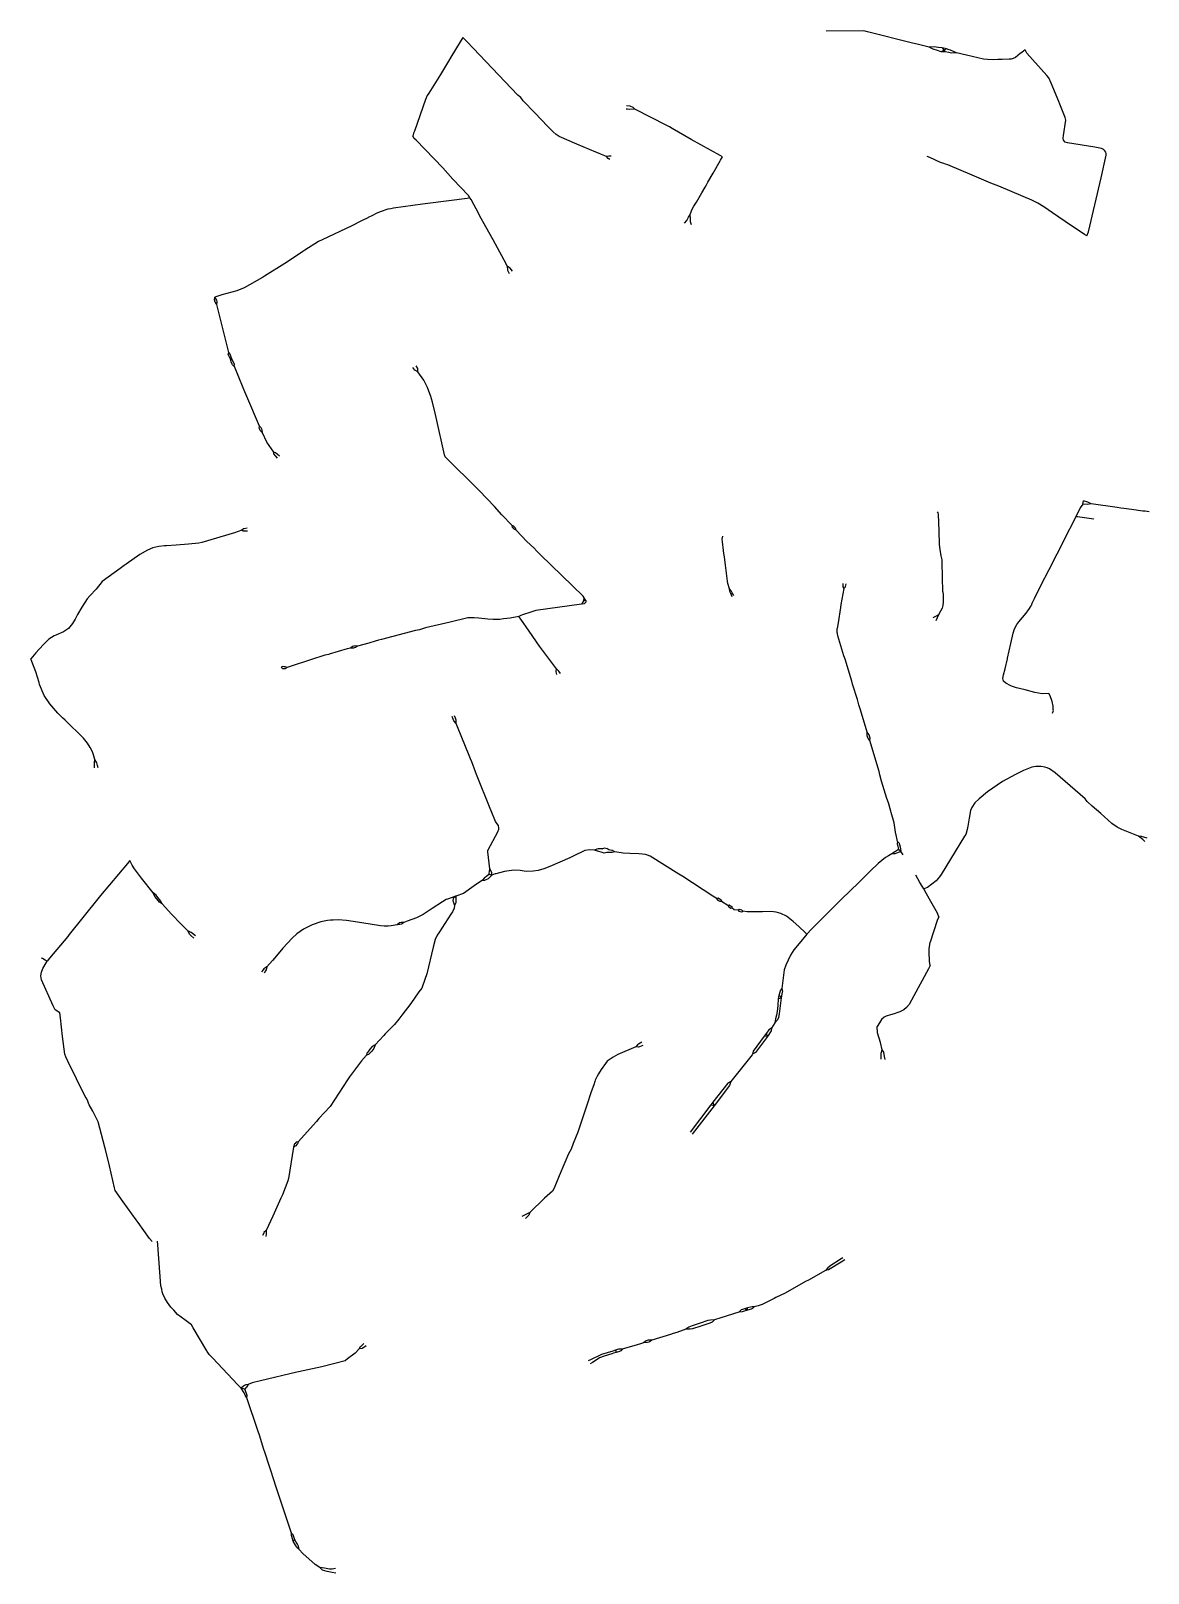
# Model space of a CAD drawing. Header units: inches. Extents: x 25491055 to 25513295, y 6670591 to 6686249.
# Drawn here: x 25498884 to 25502257, y 6681111 to 6685766 of the extents above; entities that cross this region are included whole.
import ezdxf

# ---------------------------------------------------------------- set-up
doc = ezdxf.new("R2010")
doc.units = ezdxf.units.IN
doc.header["$MEASUREMENT"] = 0

msp = doc.modelspace()

# ---------------------------------------------------------------- linework, layer by layer
for points in [[(25500180.4, 6685733.3), (25500152.2, 6685686.3)], [(25500187.7, 6685745.7), (25500180.4, 6685733.3)], [(25500199.8, 6685733.7), (25500187.7, 6685745.7)], [(25500359.3, 6685567.9), (25500354.1, 6685572.2), (25500199.8, 6685733.7)], [(25501398.3, 6685766.2), (25501285.1, 6685765.5)], [(25501409.9, 6685763.3), (25501398.3, 6685766.2)], [(25501545.9, 6685729.4), (25501409.9, 6685763.3)], [(25501595.9, 6685717.1), (25501559.8, 6685725.9), (25501545.9, 6685729.4)], [(25500152.2, 6685686.3), (25500145.1, 6685674.5)], [(25501623.5, 6685716.2), (25501610.9, 6685718.4), (25501595.9, 6685717.1)], [(25501621.3, 6685706.8), (25501607.8, 6685711.3), (25501595.9, 6685717.1)], [(25501632, 6685703.3), (25501621.3, 6685706.8)], [(25501635.5, 6685714.5), (25501623.5, 6685716.2)], [(25501648, 6685712.2), (25501632, 6685703.3)], [(25501644.6, 6685702.5), (25501632, 6685703.3)], [(25501648, 6685712.2), (25501635.5, 6685714.5)], [(25501635.5, 6685714.5), (25501644.6, 6685702.5)], [(25501654.8, 6685700.6), (25501644.6, 6685702.5)], [(25501656.7, 6685709), (25501648, 6685712.2)], [(25501678.3, 6685699.8), (25501663.6, 6685698.8), (25501654.8, 6685700.6)], [(25501678.3, 6685699.8), (25501660.4, 6685708), (25501656.7, 6685709)], [(25501790.6, 6685679), (25501772.3, 6685679.2), (25501759.7, 6685680.6), (25501708.7, 6685692.6), (25501678.3, 6685699.8)], [(25501803.2, 6685679.4), (25501790.6, 6685679)], [(25501816.3, 6685679.7), (25501803.2, 6685679.4)], [(25501875.6, 6685701.1), (25501870.9, 6685697.7), (25501856.5, 6685685.9), (25501849.2, 6685682.3), (25501843.3, 6685680.8), (25501837, 6685680.3), (25501816.3, 6685679.7)], [(25501886.2, 6685709.2), (25501875.6, 6685701.1)], [(25501888.9, 6685703.3), (25501886.2, 6685709.2)], [(25501957, 6685624.4), (25501951.2, 6685631.6), (25501890.9, 6685699.3), (25501888.9, 6685703.3)], [(25500120.2, 6685634.1), (25500085.2, 6685577.8)], [(25500145.1, 6685674.5), (25500120.2, 6685634.1)], [(25501987, 6685553), (25501964.5, 6685608.2), (25501957, 6685624.4)], [(25500080.8, 6685570.7), (25500074.9, 6685558.9), (25500042.6, 6685463.4), (25500039.6, 6685457.8)], [(25500085.2, 6685577.8), (25500080.8, 6685570.7)], [(25500363.5, 6685564.9), (25500359.3, 6685567.9)], [(25500460.4, 6685461.3), (25500444.5, 6685477.3), (25500405.2, 6685518.7), (25500370, 6685555), (25500363.5, 6685564.9)], [(25500693, 6685538.6), (25500682.3, 6685540)], [(25500707.8, 6685529.7), (25500702.1, 6685535.3), (25500693, 6685538.6)], [(25501990.1, 6685545.1), (25501987, 6685553)], [(25502126.6, 6685403.7), (25502123.2, 6685407.4), (25502120.2, 6685409.2), (25502115.8, 6685411), (25502096, 6685414.7), (25502014, 6685428.5), (25502006.5, 6685430.1), (25502001.7, 6685435.8), (25502000.7, 6685442.6), (25502001.4, 6685450.7), (25502008.1, 6685496.1), (25502006.2, 6685504.2), (25501990.1, 6685545.1)], [(25500690.9, 6685529.2), (25500684.8, 6685529.6), (25500680.7, 6685530.2)], [(25500707.8, 6685529.7), (25500690.9, 6685529.2)], [(25500804.3, 6685480.4), (25500707.8, 6685529.7)], [(25500039.6, 6685457.8), (25500037.4, 6685448.1)], [(25500040.7, 6685441.3), (25500037.4, 6685448.1)], [(25500469.5, 6685453.8), (25500460.4, 6685461.3)], [(25500479.3, 6685447.1), (25500479.1, 6685447.1), (25500469.5, 6685453.8)], [(25500532.5, 6685424.6), (25500479.3, 6685447.1)], [(25500819.8, 6685471.8), (25500811.7, 6685476.8), (25500804.3, 6685480.4)], [(25500965.1, 6685389.7), (25500877.7, 6685438.7), (25500819.8, 6685471.8)], [(25500158.1, 6685318.9), (25500127.2, 6685352.3), (25500047.3, 6685436.3), (25500040.7, 6685441.3)], [(25500589.4, 6685400.4), (25500532.5, 6685424.6)], [(25500597.7, 6685396.8), (25500589.4, 6685400.4)], [(25502071.4, 6685147.6), (25502077.4, 6685159.1), (25502114.9, 6685322.2), (25502130.2, 6685391.4), (25502130, 6685396.4), (25502129.2, 6685399.6), (25502126.6, 6685403.7)], [(25500606.2, 6685393.4), (25500597.7, 6685396.8)], [(25500621.9, 6685386.9), (25500606.2, 6685393.4)], [(25500635.7, 6685387.7), (25500629.2, 6685387.6), (25500621.9, 6685386.9)], [(25500632.3, 6685377.8), (25500626.8, 6685381.2), (25500621.9, 6685386.9)], [(25500927.7, 6685309.4), (25500943.6, 6685336.6), (25500965, 6685373.8), (25500966.2, 6685375.7)], [(25500971.8, 6685386), (25500965.1, 6685389.7)], [(25500966.2, 6685375.7), (25500971.8, 6685386)], [(25501597.9, 6685384), (25501589.5, 6685386.7)], [(25501630.6, 6685369.3), (25501597.9, 6685384)], [(25501645.4, 6685364), (25501639.9, 6685366.2), (25501630.6, 6685369.3)], [(25501726.2, 6685330.2), (25501651.9, 6685361.4), (25501645.4, 6685364)], [(25500205.1, 6685268.9), (25500158.1, 6685318.9)], [(25500919.3, 6685294), (25500923.5, 6685301), (25500927.7, 6685309.4)], [(25501782, 6685306.8), (25501726.2, 6685330.2)], [(25501805.8, 6685297.5), (25501782, 6685306.8)], [(25500201.4, 6685260.6), (25500082.8, 6685245.4), (25500066.8, 6685243.1)], [(25500209.3, 6685261.7), (25500201.5, 6685260.6)], [(25500209.3, 6685261.7), (25500205.1, 6685268.9)], [(25500236.3, 6685213.9), (25500213.4, 6685257.2), (25500209.3, 6685261.7)], [(25500873.4, 6685210), (25500877.2, 6685220.2), (25500879.4, 6685225.8), (25500885.6, 6685236.7), (25500893, 6685249.5), (25500909.2, 6685277.7), (25500919.3, 6685294)], [(25501879.9, 6685265.9), (25501805.8, 6685297.5)], [(25502064.8, 6685152), (25502006.9, 6685191.1), (25501968.3, 6685217), (25501942.2, 6685235.1), (25501923.7, 6685246.3), (25501905.7, 6685255.4), (25501879.9, 6685265.9)], [(25499970.6, 6685229.4), (25499961.9, 6685227.9), (25499938.2, 6685219.8), (25499926.7, 6685215.2), (25499915.5, 6685208.8), (25499902.6, 6685202.6)], [(25500066.8, 6685243.1), (25499978.7, 6685231.1), (25499970.6, 6685229.4)], [(25500238.3, 6685208.8), (25500236.3, 6685213.9)], [(25499852.6, 6685178.1), (25499763.2, 6685135.6)], [(25499902.6, 6685202.6), (25499901.4, 6685202), (25499881.7, 6685192.7), (25499852.6, 6685178.1)], [(25500323, 6685055), (25500312.9, 6685074), (25500280, 6685135), (25500257.3, 6685174.7), (25500238.3, 6685208.8)], [(25500857, 6685185.8), (25500864.8, 6685194), (25500865.6, 6685195.6)], [(25500865.6, 6685195.6), (25500869.5, 6685204), (25500873.4, 6685210)], [(25500873.4, 6685210), (25500874.7, 6685201.2), (25500874.7, 6685194)], [(25500874.7, 6685194), (25500874.7, 6685190.3), (25500877.3, 6685182.1)], [(25499763.2, 6685135.6), (25499752.2, 6685130.4), (25499711.1, 6685104)], [(25502071.4, 6685147.6), (25502064.8, 6685152)], [(25499705.3, 6685100), (25499658.3, 6685069.2)], [(25499711.1, 6685104), (25499705.3, 6685100)], [(25499650.9, 6685064.5), (25499589.6, 6685025.9)], [(25499658.3, 6685069.2), (25499650.9, 6685064.5)], [(25500330.6, 6685050.3), (25500323, 6685055)], [(25500324.4, 6685043.3), (25500323.7, 6685045.3), (25500323, 6685055)], [(25500328.5, 6685032.4), (25500324.4, 6685043.3)], [(25500337.7, 6685040.4), (25500331.3, 6685049.9), (25500330.6, 6685050.3)], [(25499583, 6685021.9), (25499527.9, 6684990.8), (25499506.1, 6684981.4), (25499460.9, 6684969.2)], [(25499589.6, 6685025.9), (25499583, 6685021.9)], [(25499440.5, 6684947.6), (25499438.8, 6684954.4), (25499439.8, 6684962.3)], [(25499460.9, 6684969.2), (25499439.8, 6684962.3)], [(25499446, 6684949), (25499444.9, 6684953.3), (25499439.8, 6684962.3)], [(25499445.4, 6684940.1), (25499441.1, 6684945.8), (25499440.5, 6684947.6)], [(25499445.4, 6684940.1), (25499446.7, 6684946.4), (25499446, 6684949)], [(25499481.5, 6684795.7), (25499445.4, 6684940.1)], [(25499481.4, 6684785.6), (25499480.1, 6684789.6), (25499481.5, 6684795.7)], [(25499486.7, 6684787.1), (25499485.5, 6684790.3), (25499481.5, 6684795.7)], [(25499486.6, 6684775.3), (25499482.2, 6684783), (25499481.4, 6684785.6)], [(25499486.6, 6684775.3), (25499488.8, 6684781.3)], [(25499493.1, 6684771.7), (25499486.6, 6684775.3)], [(25499491.8, 6684760.1), (25499489, 6684767), (25499486.6, 6684775.3)], [(25499488.8, 6684781.3), (25499486.7, 6684787.1)], [(25499493.1, 6684771.7), (25499488.8, 6684781.3)], [(25499498.2, 6684753.2), (25499492.6, 6684758.4), (25499491.8, 6684760.1)], [(25499497.3, 6684762.2), (25499493.1, 6684771.7)], [(25499498.2, 6684753.2), (25499498.3, 6684759.9), (25499497.3, 6684762.2)], [(25499525.1, 6684688.3), (25499498.4, 6684752.8), (25499498.2, 6684753.2)], [(25500043, 6684742.3), (25500037.6, 6684749.7)], [(25500051.9, 6684747), (25500047, 6684755.3)], [(25500052.6, 6684736.6), (25500043, 6684742.3)], [(25500052.6, 6684736.6), (25500051.9, 6684747)], [(25500091.6, 6684662.2), (25500081, 6684689.8), (25500070, 6684711.8), (25500052.6, 6684736.6)], [(25499530.1, 6684676.4), (25499525.1, 6684688.3)], [(25499535.9, 6684663), (25499530.1, 6684676.4)], [(25499574.4, 6684573.5), (25499535.9, 6684663)], [(25500093.8, 6684655.7), (25500091.6, 6684662.2)], [(25500096.2, 6684645.7), (25500093.8, 6684655.7)], [(25500104.4, 6684612.7), (25500096.2, 6684645.7)], [(25500107.5, 6684598.9), (25500104.4, 6684612.7)], [(25499575.1, 6684563), (25499573.6, 6684566.8), (25499574.4, 6684573.5)], [(25499581, 6684564.5), (25499579.4, 6684568), (25499574.4, 6684573.5)], [(25499583.3, 6684552.9), (25499576.4, 6684559.7), (25499575.1, 6684563)], [(25499583.3, 6684552.9), (25499582.1, 6684562), (25499581, 6684564.5)], [(25500133, 6684487), (25500107.5, 6684598.9)], [(25499617.1, 6684494.1), (25499596.1, 6684524.7), (25499583.3, 6684552.9)], [(25499622.1, 6684484), (25499617.8, 6684489.4), (25499617.1, 6684494.1)], [(25499627.3, 6684488.8), (25499622.3, 6684492.9), (25499617.1, 6684494.1)], [(25499628.2, 6684476), (25499622.1, 6684484)], [(25499635, 6684482.2), (25499627.3, 6684488.8)], [(25500134.5, 6684480.8), (25500133, 6684487)], [(25500140.5, 6684474.9), (25500134.5, 6684480.8)], [(25500229.4, 6684387), (25500140.5, 6684474.9)], [(25500237.9, 6684378.2), (25500229.4, 6684387)], [(25500283.6, 6684330.4), (25500237.9, 6684378.2)], [(25500306.2, 6684305.9), (25500283.6, 6684330.4)], [(25502059.5, 6684337.4), (25502051.6, 6684326.3), (25502039, 6684299.8)], [(25502059.5, 6684337.4), (25502062, 6684347.8)], [(25502074, 6684336.9), (25502059.5, 6684337.4)], [(25502074.7, 6684343.8), (25502062, 6684347.8)], [(25502084.8, 6684338.4), (25502074, 6684336.9)], [(25502084.8, 6684338.4), (25502074.7, 6684343.8)], [(25502163.1, 6684327.5), (25502084.8, 6684338.4)], [(25500336.6, 6684272.8), (25500306.2, 6684305.9)], [(25501622.6, 6684311.5), (25501621.3, 6684314.3)], [(25501631.9, 6684181.6), (25501629.1, 6684200.7), (25501627.4, 6684216.2), (25501626.3, 6684257.5), (25501624.4, 6684307.8), (25501622.6, 6684311.5)], [(25502039, 6684299.8), (25502001.7, 6684227.3)], [(25502043.5, 6684299.2), (25502039, 6684299.8)], [(25502092.8, 6684292.1), (25502043.5, 6684299.2)], [(25502174.9, 6684325.7), (25502163.1, 6684327.5)], [(25502183.2, 6684324.6), (25502174.9, 6684325.7)], [(25502248, 6684316.8), (25502240.9, 6684316.8), (25502206.3, 6684321.3), (25502183.2, 6684324.6)], [(25502260.1, 6684314.3), (25502248, 6684316.8)], [(25499520.7, 6684259), (25499498.4, 6684250.8), (25499400.3, 6684221.6), (25499390.8, 6684219.5)], [(25499528, 6684263.4), (25499526, 6684263), (25499520.7, 6684259)], [(25499528, 6684256), (25499525.2, 6684256), (25499520.7, 6684259)], [(25499537.4, 6684265.3), (25499528, 6684263.4)], [(25499538.3, 6684256), (25499528, 6684256)], [(25500343.9, 6684268.5), (25500341.6, 6684271), (25500336.6, 6684272.8)], [(25500340.1, 6684265), (25500337.6, 6684267.7), (25500336.6, 6684272.8)], [(25500349.1, 6684259.4), (25500342.8, 6684262.1), (25500340.1, 6684265)], [(25500349.1, 6684259.4), (25500346.9, 6684265.3), (25500343.9, 6684268.5)], [(25500402.7, 6684205.5), (25500381.2, 6684225.2), (25500349.1, 6684259.4)], [(25500971.7, 6684223.5), (25500971.2, 6684232.2), (25500972.7, 6684240.7)], [(25499287.9, 6684211.7), (25499270.8, 6684210.1), (25499252.5, 6684205.7), (25499236.4, 6684199.1), (25499212.9, 6684185.3), (25499171.9, 6684156.6)], [(25499390.8, 6684219.5), (25499360.1, 6684216.6), (25499322.8, 6684214.4), (25499293.5, 6684212.3), (25499287.9, 6684211.7)], [(25500411.7, 6684196.1), (25500402.7, 6684205.5)], [(25500422.5, 6684184.9), (25500411.7, 6684196.1)], [(25500975, 6684197.6), (25500971.7, 6684223.5)], [(25500976, 6684189.1), (25500975, 6684197.6)], [(25500977.6, 6684178.6), (25500976, 6684189.1)], [(25501985.9, 6684196.2), (25501981.1, 6684186.8)], [(25502001.7, 6684227.3), (25501985.9, 6684196.2)], [(25499153.2, 6684143.1), (25499117.3, 6684117.2), (25499099.7, 6684104.1), (25499080.7, 6684081.4), (25499062.2, 6684060.6)], [(25499165.7, 6684152.3), (25499153.2, 6684143.1)], [(25499171.9, 6684156.6), (25499165.7, 6684152.3)], [(25500554.6, 6684054.6), (25500550.9, 6684060), (25500422.5, 6684184.9)], [(25500987.8, 6684097.8), (25500987.5, 6684105.6), (25500981, 6684153.5), (25500977.6, 6684178.6)], [(25501634.8, 6684169.8), (25501631.9, 6684181.6)], [(25501637.3, 6684072.7), (25501635, 6684161.5), (25501634.8, 6684169.8)], [(25501981.1, 6684186.8), (25501956.8, 6684139.4)], [(25500993.6, 6684081.7), (25500987.8, 6684097.8)], [(25501335.4, 6684098.7), (25501335.4, 6684090.8)], [(25501344.4, 6684097.3), (25501342.7, 6684089.6)], [(25501956.8, 6684139.4), (25501931.9, 6684091.5), (25501913.1, 6684052), (25501905.8, 6684038.3), (25501903.9, 6684030.5)], [(25499062.2, 6684060.6), (25499054.3, 6684051.7), (25499037.4, 6684027.2), (25499025, 6684004.5), (25499017.3, 6683990.4)], [(25500554.6, 6684054.6), (25500551.2, 6684044.2)], [(25500559.6, 6684047.3), (25500554.6, 6684054.6)], [(25500997.4, 6684068.2), (25500994.2, 6684074.1), (25500993.6, 6684081.7)], [(25501001.2, 6684070.1), (25500998.9, 6684074.4), (25500998.2, 6684075.7), (25500993.6, 6684081.7)], [(25501001, 6684057.7), (25500997.4, 6684068.2)], [(25501006, 6684061.5), (25501001.2, 6684070.1)], [(25501338.4, 6684083.5), (25501329.3, 6684034.6)], [(25501335.4, 6684090.8), (25501335.3, 6684088.5), (25501338.4, 6684083.5)], [(25501342.7, 6684089.6), (25501342.1, 6684087.1), (25501338.4, 6684083.5)], [(25501637.3, 6684072.7), (25501638.3, 6684063.9), (25501638.5, 6684043.2), (25501637.3, 6684031.9)], [(25500408.2, 6684016.4), (25500393.4, 6684011.6), (25500368.3, 6684003.8), (25500363.2, 6684001.5)], [(25500546, 6684035.6), (25500408.2, 6684016.4)], [(25500559.6, 6684047.3), (25500558.9, 6684042), (25500554.8, 6684036.7), (25500546, 6684035.6)], [(25500551.2, 6684044.2), (25500546, 6684035.6)], [(25500559.6, 6684047.3), (25500555, 6684046.4), (25500551.2, 6684044.2)], [(25501327.9, 6684025.7), (25501321.4, 6683979.2), (25501317.7, 6683962.8)], [(25501329.3, 6684034.6), (25501327.9, 6684025.7)], [(25501624.2, 6684003.5), (25501615.1, 6683998.7), (25501607.4, 6683994.3)], [(25501624.2, 6684003.5), (25501620.3, 6683994.3), (25501616, 6683985.6)], [(25501637.3, 6684031.9), (25501634.7, 6684023.7), (25501630.5, 6684014.3), (25501624.2, 6684003.5)], [(25501832.9, 6683873.1), (25501842.9, 6683917.4), (25501849.7, 6683947.9), (25501853.6, 6683961), (25501860.4, 6683974.1), (25501866.7, 6683982.8), (25501889, 6684008.4), (25501895.4, 6684018.3)], [(25501895.4, 6684018.3), (25501896.3, 6684019.5), (25501903.9, 6684030.5)], [(25499017.3, 6683990.4), (25499009.9, 6683977.3), (25498997.1, 6683962.8), (25498982.4, 6683952.5), (25498959.7, 6683942.3), (25498954.4, 6683939.8)], [(25500044.7, 6683956.4), (25499942.3, 6683929.1)], [(25500057.5, 6683958.8), (25500044.7, 6683956.4)], [(25500066.3, 6683961.5), (25500057.5, 6683958.8)], [(25500203.2, 6683994.3), (25500149.9, 6683981.7), (25500075.7, 6683964), (25500066.3, 6683961.5)], [(25500217.4, 6683994.7), (25500203.2, 6683994.3)], [(25500236.4, 6683993.9), (25500221.8, 6683994.9), (25500217.4, 6683994.7)], [(25500357.3, 6683998.9), (25500331.3, 6683993.9), (25500311.3, 6683991.1), (25500300.1, 6683989.6), (25500279.2, 6683989.1), (25500263.1, 6683990.3), (25500236.4, 6683993.9)], [(25500363.2, 6684001.5), (25500357.3, 6683998.9)], [(25500362.9, 6683990.8), (25500357.3, 6683998.9)], [(25500470.7, 6683840.5), (25500420, 6683909.3), (25500388.8, 6683954.2), (25500362.9, 6683990.8)], [(25501318.8, 6683947.6), (25501318.6, 6683950.3), (25501317.7, 6683962.8)], [(25498938.7, 6683930.3), (25498934.5, 6683926.6), (25498923.5, 6683914.9), (25498909, 6683899.6)], [(25498954.4, 6683939.8), (25498938.7, 6683930.3)], [(25499869.6, 6683908.9), (25499862.4, 6683909.9), (25499859.3, 6683909)], [(25499903.8, 6683918.2), (25499869.6, 6683908.9)], [(25499933.5, 6683926.9), (25499923.6, 6683923.9), (25499903.8, 6683918.2)], [(25499942.3, 6683929.1), (25499933.5, 6683926.9)], [(25501338.7, 6683880.3), (25501320.6, 6683940.4), (25501318.8, 6683947.6)], [(25498909, 6683899.6), (25498898.5, 6683888.6), (25498883.9, 6683871)], [(25498887.1, 6683862.7), (25498883.9, 6683871)], [(25498908.7, 6683799.6), (25498899.2, 6683832.1), (25498887.1, 6683862.7)], [(25499762.8, 6683878.9), (25499737.2, 6683870.9), (25499657.6, 6683844.6)], [(25499771, 6683882.4), (25499762.8, 6683878.9)], [(25499784.9, 6683884.8), (25499783.1, 6683884.4), (25499771, 6683882.4)], [(25499849.2, 6683903.3), (25499838.9, 6683901.2), (25499784.9, 6683884.8)], [(25499859.3, 6683909), (25499854.6, 6683907.8), (25499849.2, 6683903.3)], [(25499860.5, 6683903.7), (25499857.9, 6683903.1), (25499849.2, 6683903.3)], [(25499869.6, 6683908.9), (25499864.1, 6683904.7), (25499860.5, 6683903.7)], [(25501341.9, 6683869.7), (25501338.7, 6683880.3)], [(25501362, 6683803.3), (25501341.9, 6683869.7)], [(25501847.8, 6683787.1), (25501842.2, 6683789.1), (25501827.7, 6683796.9), (25501820.2, 6683803.2), (25501818.8, 6683811.4), (25501820.6, 6683822.6), (25501825.1, 6683840.4), (25501832.3, 6683870.4), (25501832.9, 6683873.1)], [(25499649, 6683846.6), (25499645.1, 6683847.2), (25499639.8, 6683845.2)], [(25499647.9, 6683840.7), (25499645, 6683840.9), (25499639.8, 6683845.2)], [(25499657.6, 6683844.6), (25499651.5, 6683840.6), (25499647.9, 6683840.7)], [(25499657.6, 6683844.6), (25499652.1, 6683846.2), (25499649, 6683846.6)], [(25500470.2, 6683831.4), (25500470.7, 6683840.5)], [(25500471.6, 6683823.9), (25500470.2, 6683831.4)], [(25500478.3, 6683833.8), (25500470.7, 6683840.5)], [(25500482.5, 6683826.3), (25500478.3, 6683833.8)], [(25498910.5, 6683793.3), (25498908.7, 6683799.6)], [(25498941.6, 6683734.6), (25498924.4, 6683760.3), (25498910.5, 6683793.3)], [(25501364.9, 6683793.9), (25501362, 6683803.3)], [(25501379.1, 6683747.8), (25501364.9, 6683793.9)], [(25501957.1, 6683766.2), (25501936.9, 6683765.5), (25501915.4, 6683769.2), (25501885.7, 6683777.5), (25501860, 6683783.5), (25501847.8, 6683787.1)], [(25498979.7, 6683692.8), (25498964.9, 6683706.8), (25498941.6, 6683734.6)], [(25501383.9, 6683732), (25501379.1, 6683747.8)], [(25501388.3, 6683716.7), (25501383.9, 6683732)], [(25501970.6, 6683717.7), (25501970, 6683727.9), (25501967.4, 6683741.8), (25501961, 6683759.5), (25501957.1, 6683766.2)], [(25498987.6, 6683685.5), (25498979.7, 6683692.8)], [(25499070.1, 6683590.3), (25499063, 6683603.3), (25499054.9, 6683616.5), (25499043, 6683631.3), (25498987.6, 6683685.5)], [(25500158.5, 6683688.8), (25500155.4, 6683696.4)], [(25500168, 6683675.8), (25500160.5, 6683684.2), (25500158.5, 6683688.8)], [(25500165.7, 6683691.5), (25500163.2, 6683699.1)], [(25500168, 6683675.8), (25500167.6, 6683685.5), (25500165.7, 6683691.5)], [(25501409.2, 6683649.1), (25501388.3, 6683716.7)], [(25501968.6, 6683706.5), (25501970.8, 6683715.1), (25501970.6, 6683717.7)], [(25500188.8, 6683623.8), (25500168, 6683675.8)], [(25501411.2, 6683632.2), (25501409, 6683638.9), (25501409.2, 6683649.1)], [(25501416.8, 6683634), (25501414.6, 6683641.2), (25501409.2, 6683649.1)], [(25501416.7, 6683624.5), (25501412, 6683630), (25501411.2, 6683632.2)], [(25501416.7, 6683624.5), (25501417.5, 6683631.5), (25501416.8, 6683634)], [(25499073.1, 6683581.3), (25499070.1, 6683590.3)], [(25500191.8, 6683616.5), (25500188.8, 6683623.8)], [(25500211, 6683569.4), (25500191.8, 6683616.5)], [(25501429.6, 6683581.4), (25501416.7, 6683624.5)], [(25499077.5, 6683567.5), (25499073.1, 6683581.3)], [(25499075.8, 6683541.8), (25499076, 6683549.9)], [(25499076, 6683549.9), (25499076.1, 6683557.9), (25499077.5, 6683567.5)], [(25499085.5, 6683548.8), (25499083.3, 6683557.3), (25499077.5, 6683567.5)], [(25499087.3, 6683541.5), (25499085.5, 6683548.8)], [(25500214.9, 6683559.9), (25500211, 6683569.4)], [(25500226.3, 6683529.7), (25500214.9, 6683559.9)], [(25501431.9, 6683573.7), (25501429.6, 6683581.4)], [(25501444.5, 6683530.4), (25501431.9, 6683573.7)], [(25501918.4, 6683546.1), (25501906, 6683543.5), (25501880.9, 6683533.8), (25501856.3, 6683521.5), (25501817.8, 6683500.3), (25501772.1, 6683469), (25501746.5, 6683448.6), (25501733.6, 6683436.4), (25501724.5, 6683421.8)], [(25501952.1, 6683541.9), (25501945.3, 6683544.2), (25501934.4, 6683545.7), (25501918.4, 6683546.1)], [(25501959.2, 6683538.5), (25501952.1, 6683541.9)], [(25502073.1, 6683440.7), (25502066.6, 6683447.9), (25501976.4, 6683526.9), (25501959.2, 6683538.5)], [(25500229.2, 6683521.8), (25500226.3, 6683529.7)], [(25500270.9, 6683419.2), (25500229.2, 6683521.8)], [(25501447.4, 6683521.2), (25501444.5, 6683530.4)], [(25501452.4, 6683502), (25501447.4, 6683521.2)], [(25501468.6, 6683449.6), (25501452.4, 6683502)], [(25501472.7, 6683436), (25501468.6, 6683449.6)], [(25500273.8, 6683412.1), (25500270.9, 6683419.2)], [(25500295, 6683369.1), (25500286.9, 6683380.1), (25500273.8, 6683412.1)], [(25501480.3, 6683411.3), (25501472.7, 6683436)], [(25501481.6, 6683407.1), (25501480.3, 6683411.3)], [(25501494.2, 6683347.3), (25501489.9, 6683376), (25501481.6, 6683407.1)], [(25501724.5, 6683421.8), (25501721, 6683412.8), (25501716.5, 6683389.8), (25501712.6, 6683365.8), (25501710.9, 6683355.4), (25501706.7, 6683340.8)], [(25502207.3, 6683343.5), (25502177.4, 6683355.9), (25502163.7, 6683362.9), (25502147.8, 6683374), (25502113.7, 6683403.9), (25502088.2, 6683426.5), (25502073.1, 6683440.7)], [(25500295.9, 6683358.3), (25500296.1, 6683355.6), (25500292.4, 6683347.9), (25500263.6, 6683293.4)], [(25500295, 6683369.1), (25500295.9, 6683358.3)], [(25501496.9, 6683335.1), (25501494.2, 6683347.3)], [(25501500.6, 6683319.9), (25501496.9, 6683335.1)], [(25501500.6, 6683319.9), (25501499.2, 6683312.2), (25501500.1, 6683309.2)], [(25501500.1, 6683309.2), (25501503.5, 6683295.6)], [(25501500.6, 6683319.9), (25501504.9, 6683314), (25501505.9, 6683310.9)], [(25501505.9, 6683310.9), (25501508, 6683303.4), (25501510, 6683289.5)], [(25501702.9, 6683335.3), (25501631.8, 6683220.2), (25501627, 6683212.9)], [(25501706.7, 6683340.8), (25501702.9, 6683335.3)], [(25502218, 6683339.5), (25502207.3, 6683343.5)], [(25502227.6, 6683335.9), (25502218, 6683339.5)], [(25502240.8, 6683325.2), (25502227.6, 6683335.9)], [(25502243.9, 6683332.9), (25502236.8, 6683335), (25502227.6, 6683335.9)], [(25502247.5, 6683319.9), (25502240.8, 6683325.2)], [(25502254, 6683330), (25502243.9, 6683332.9)], [(25499182.9, 6683261.9), (25499175.9, 6683253.1)], [(25499189.3, 6683248.3), (25499182.9, 6683261.9)], [(25500263.4, 6683288.2), (25500263.6, 6683293.4)], [(25500269.5, 6683237.2), (25500263.4, 6683288.2)], [(25500511.1, 6683270.6), (25500450.7, 6683243.8)], [(25500521.3, 6683275.6), (25500511.1, 6683270.6)], [(25500555.9, 6683292.4), (25500521.3, 6683275.6)], [(25500585.5, 6683293.7), (25500571.7, 6683294.1), (25500555.9, 6683292.4)], [(25500596.3, 6683297), (25500592.8, 6683296.8), (25500585.5, 6683293.7)], [(25500595.4, 6683289.9), (25500594.2, 6683290.2), (25500585.5, 6683293.7)], [(25500609, 6683286.5), (25500595.4, 6683289.9)], [(25500609, 6683297.8), (25500596.3, 6683297)], [(25500609, 6683297.8), (25500616.1, 6683300.1), (25500622.6, 6683298.1)], [(25500623.2, 6683286.8), (25500615.2, 6683284.5), (25500609, 6683286.5)], [(25500637.4, 6683292.6), (25500629.3, 6683294.1), (25500622.6, 6683298.1)], [(25500636.5, 6683286.2), (25500623.2, 6683286.8)], [(25500647.3, 6683288.4), (25500639.4, 6683286.2), (25500636.5, 6683286.2)], [(25500647.3, 6683288.4), (25500639.8, 6683292.2), (25500637.4, 6683292.6)], [(25500739.6, 6683279.8), (25500730.6, 6683281.3), (25500719.1, 6683282), (25500692, 6683283.5), (25500672.3, 6683284.3), (25500647.3, 6683288.4)], [(25500840.6, 6683220.5), (25500753.4, 6683275), (25500745.7, 6683278), (25500739.6, 6683279.8)], [(25501483.3, 6683281.9), (25501473.1, 6683276.3), (25501464.1, 6683270.8), (25501441.7, 6683252.8), (25501418, 6683230.3), (25501383.2, 6683196), (25501330.8, 6683145.3)], [(25501494.6, 6683289.6), (25501492.6, 6683288.3), (25501483.3, 6683281.9)], [(25501497.7, 6683284.4), (25501492.4, 6683282.3), (25501483.3, 6683281.9)], [(25501503.5, 6683295.6), (25501494.6, 6683289.6)], [(25501510, 6683289.5), (25501497.7, 6683284.4)], [(25501510, 6683289.5), (25501503.5, 6683295.6)], [(25501515.3, 6683282.1), (25501510, 6683289.5)], [(25501517, 6683279.5), (25501515.3, 6683282.1)], [(25499175.9, 6683253.1), (25499093.9, 6683156.6)], [(25499252.9, 6683164.5), (25499217.6, 6683209.1), (25499196.4, 6683236.9), (25499189.3, 6683248.3)], [(25500267.7, 6683221.3), (25500260, 6683213.6), (25500253.7, 6683209.7)], [(25500265.6, 6683207.4), (25500275.7, 6683218)], [(25500267.7, 6683221.3), (25500267.9, 6683223.5)], [(25500275.7, 6683218), (25500271.4, 6683218.7), (25500267.7, 6683221.3)], [(25500267.9, 6683223.5), (25500268.3, 6683228), (25500269.5, 6683237.2)], [(25500275.2, 6683225.7), (25500269.5, 6683237.2)], [(25500275.7, 6683218), (25500275.2, 6683225.7)], [(25500285.7, 6683221.6), (25500275.7, 6683218)], [(25500361.6, 6683232.2), (25500341.9, 6683232.6), (25500313.7, 6683229.3), (25500287.2, 6683222.3), (25500285.7, 6683221.6)], [(25500379.7, 6683229.4), (25500361.6, 6683232.2)], [(25500450.7, 6683243.8), (25500432.3, 6683237.2), (25500415.3, 6683231.8), (25500400.4, 6683230.2), (25500379.7, 6683229.4)], [(25500852.1, 6683213.4), (25500840.6, 6683220.5)], [(25500943.1, 6683155), (25500852.1, 6683213.4)], [(25501574.9, 6683184.6), (25501568.1, 6683196.1), (25501555.3, 6683217.7)], [(25501627, 6683212.9), (25501616.9, 6683200.4), (25501591, 6683180.3)], [(25499268.6, 6683150), (25499262, 6683157.6), (25499252.9, 6683164.5)], [(25499263.9, 6683146.3), (25499258.2, 6683153.9), (25499252.9, 6683164.5)], [(25500247.1, 6683202.5), (25500222.3, 6683185.5), (25500189.7, 6683163), (25500166.7, 6683154.6)], [(25500253.7, 6683209.7), (25500252.3, 6683208.9), (25500247.1, 6683202.5)], [(25500247.1, 6683202.5), (25500254.9, 6683203), (25500256.9, 6683203.8)], [(25500256.9, 6683203.8), (25500265.6, 6683207.4)], [(25501579.9, 6683176.4), (25501574.9, 6683184.6)], [(25501591, 6683180.3), (25501579.9, 6683176.4)], [(25501586.8, 6683163.9), (25501579.9, 6683176.4)], [(25499086.1, 6683146.9), (25498999.6, 6683038.4)], [(25499093.9, 6683156.6), (25499086.1, 6683146.9)], [(25499280.5, 6683131.5), (25499272.4, 6683136.8), (25499263.9, 6683146.3)], [(25499280.5, 6683131.5), (25499276.7, 6683139.8), (25499268.6, 6683150)], [(25499358.2, 6683049.5), (25499337.5, 6683070.4), (25499308.9, 6683100.5), (25499280.5, 6683131.5)], [(25500126.4, 6683137.1), (25500095.8, 6683116.9), (25500068.2, 6683099.6), (25500047.9, 6683089), (25500020, 6683078.8), (25500010.2, 6683075.2)], [(25500141.4, 6683145.8), (25500138.2, 6683144.3), (25500126.4, 6683137.1)], [(25500166.7, 6683154.6), (25500141.4, 6683145.8)], [(25500163.3, 6683126.5), (25500161.8, 6683118.1), (25500156.4, 6683107.1)], [(25500166.7, 6683154.6), (25500158.6, 6683147.1), (25500157.9, 6683140.2), (25500158.6, 6683138.2)], [(25500158.6, 6683138.2), (25500163.3, 6683126.5)], [(25500166.9, 6683141), (25500167.3, 6683134.1), (25500163.3, 6683126.5)], [(25500166.7, 6683154.6), (25500166.5, 6683145.1), (25500166.9, 6683141)], [(25500952.6, 6683149), (25500943.1, 6683155)], [(25500952.6, 6683149), (25500958.5, 6683149.7), (25500963.1, 6683146.8)], [(25500952.6, 6683149), (25500956.4, 6683143.2), (25500959.6, 6683141.4)], [(25500959.6, 6683141.4), (25500963.9, 6683139), (25500968.5, 6683139.6)], [(25500963.1, 6683146.8), (25500967.4, 6683144), (25500968.5, 6683139.6)], [(25500968.5, 6683139.6), (25500987.6, 6683127.6)], [(25500987.6, 6683127.6), (25500992.4, 6683128.3), (25500996.2, 6683125.8)], [(25500987.6, 6683127.6), (25500989.8, 6683123.3), (25500993.2, 6683121.1)], [(25500993.2, 6683121.1), (25500997, 6683118.7), (25501000.1, 6683119.7)], [(25500996.2, 6683125.8), (25500999.9, 6683123.4), (25501000.1, 6683119.7)], [(25501019.7, 6683112.1), (25501007.7, 6683113.3), (25501000.1, 6683119.7)], [(25501330.8, 6683145.3), (25501250.5, 6683064.6)], [(25501622.2, 6683100.7), (25501621.3, 6683103.6), (25501597.3, 6683145), (25501586.8, 6683163.9)], [(25499779.1, 6683081.1), (25499759.1, 6683077.5), (25499733.2, 6683068.5), (25499707.2, 6683055.3), (25499687.3, 6683041), (25499672.4, 6683027.9), (25499644.5, 6682997.9), (25499625.6, 6682974.7)], [(25499788.6, 6683082), (25499779.1, 6683081.1)], [(25499797.1, 6683082.5), (25499788.6, 6683082)], [(25499939.2, 6683064.8), (25499882.7, 6683073.7), (25499836.6, 6683081.2), (25499811.6, 6683083), (25499797.1, 6683082.5)], [(25500001.7, 6683075.4), (25499996.5, 6683073.6), (25499989.8, 6683068)], [(25500010.2, 6683075.2), (25500001.7, 6683075.4)], [(25500010.2, 6683075.2), (25500004.5, 6683071), (25500003.1, 6683070.5)], [(25500152.2, 6683100.5), (25500115.2, 6683044.2), (25500110.3, 6683036.9)], [(25500156.4, 6683107.1), (25500152.2, 6683100.5)], [(25501026.8, 6683113.1), (25501022.6, 6683114.1), (25501019.7, 6683112.1)], [(25501019.7, 6683112.1), (25501021.6, 6683108.8), (25501025.7, 6683107.9)], [(25501025.7, 6683107.9), (25501030.4, 6683107), (25501033.6, 6683109.1)], [(25501033.6, 6683109.1), (25501030.7, 6683112.2), (25501026.8, 6683113.1)], [(25501077.2, 6683107.1), (25501046.3, 6683107.2), (25501033.6, 6683109.1)], [(25501093, 6683107.5), (25501077.2, 6683107.1)], [(25501164.8, 6683094.5), (25501148.1, 6683102.7), (25501133.7, 6683106.2), (25501117.7, 6683108.3), (25501093, 6683107.5)], [(25501170.4, 6683090), (25501164.8, 6683094.5)], [(25501222.3, 6683043.7), (25501202.6, 6683062.5), (25501185.4, 6683078), (25501170.4, 6683090)], [(25501625.1, 6683091.7), (25501619.6, 6683081.1), (25501599, 6683015.4)], [(25501625.1, 6683091.7), (25501622.2, 6683100.7)], [(25498995.4, 6683033.2), (25498940.1, 6682967.3)], [(25498999.6, 6683038.4), (25498995.4, 6683033.2)], [(25499371.6, 6683041.8), (25499367.5, 6683044.7), (25499358.2, 6683049.5)], [(25499367.1, 6683035.9), (25499363.7, 6683039.2), (25499358.2, 6683049.5)], [(25499376, 6683027.5), (25499367.1, 6683035.9)], [(25499381.2, 6683035), (25499371.6, 6683041.8)], [(25499950.4, 6683064.3), (25499939.2, 6683064.8)], [(25499957.9, 6683063.8), (25499950.4, 6683064.3)], [(25499989.8, 6683068), (25499971.9, 6683064.8), (25499962.8, 6683063.7), (25499957.9, 6683063.8)], [(25500003.1, 6683070.5), (25499998.1, 6683068.9), (25499989.8, 6683068)], [(25500110.3, 6683036.9), (25500104.9, 6683023.7), (25500099, 6683000.3), (25500079, 6682919.8), (25500066.7, 6682883.3)], [(25501226.6, 6683039.6), (25501203.2, 6683011.4), (25501187.6, 6682992.5), (25501177.2, 6682976.2), (25501169.8, 6682961.6), (25501163.1, 6682946), (25501157.7, 6682932.5)], [(25501226.6, 6683039.6), (25501222.3, 6683043.7)], [(25501250.5, 6683064.6), (25501240.5, 6683054.6), (25501226.6, 6683039.6)], [(25501598.9, 6682945.7), (25501596.8, 6682958.3), (25501595.5, 6682985.1), (25501595.5, 6682996.6), (25501596.5, 6683001.5), (25501599, 6683015.4)], [(25498951.8, 6682823.7), (25498915.7, 6682902.5), (25498914.3, 6682914), (25498915.8, 6682924.7), (25498920.2, 6682935.8), (25498929.9, 6682953.4), (25498933.1, 6682958.6)], [(25498927.1, 6682961.8), (25498919.4, 6682966.6), (25498915.8, 6682967.4)], [(25498933.1, 6682958.6), (25498927.1, 6682961.8)], [(25498940.1, 6682967.3), (25498933.1, 6682958.6)], [(25499585.4, 6682932.7), (25499580, 6682926)], [(25499596.2, 6682941.1), (25499587.1, 6682934.9), (25499585.4, 6682932.7)], [(25499596.2, 6682941.1), (25499594, 6682932.1), (25499592.4, 6682929.1)], [(25499613.4, 6682960.5), (25499596.2, 6682941.1)], [(25499619.8, 6682967.7), (25499613.4, 6682960.5)], [(25499625.6, 6682974.7), (25499619.8, 6682967.7)], [(25501157.7, 6682932.5), (25501151, 6682875.5)], [(25501597.2, 6682941), (25501594.4, 6682935.7), (25501549.7, 6682853.3), (25501535.1, 6682827.6), (25501527.4, 6682818.7), (25501519.6, 6682811.9), (25501506.9, 6682805.9), (25501501.3, 6682803.7)], [(25501598.9, 6682945.7), (25501597.2, 6682941)], [(25499592.4, 6682929.1), (25499587.8, 6682921.8)], [(25500055.5, 6682865.7), (25500030.6, 6682830.7), (25500003.9, 6682795)], [(25500064, 6682876.9), (25500055.5, 6682865.7)], [(25500066.7, 6682883.3), (25500064, 6682876.9)], [(25501149.4, 6682847.8), (25501143.2, 6682799.4), (25501140.6, 6682788.2), (25501138, 6682781.3), (25501129.7, 6682772.1)], [(25501140.4, 6682844.6), (25501139.3, 6682824.3), (25501137, 6682806.9), (25501135, 6682795.2), (25501131.5, 6682784.6), (25501129.7, 6682772.1)], [(25501142.2, 6682854.7), (25501140.4, 6682844.6)], [(25501149.4, 6682847.8), (25501144.8, 6682845.5), (25501140.4, 6682844.6)], [(25501145.3, 6682864.9), (25501142.2, 6682854.7)], [(25501142.2, 6682854.7), (25501145.7, 6682852.5), (25501149.4, 6682847.8)], [(25501151, 6682875.5), (25501146.9, 6682870.5), (25501145.3, 6682864.9)], [(25501152.4, 6682864.3), (25501149.4, 6682847.8)], [(25501151, 6682875.5), (25501152.8, 6682866.7), (25501152.4, 6682864.3)], [(25498957.5, 6682811.5), (25498951.8, 6682823.7)], [(25498971.2, 6682802.5), (25498957.5, 6682811.5)], [(25498973.5, 6682787.3), (25498971.2, 6682802.5)], [(25500003.9, 6682795), (25499994.9, 6682783.8), (25499981.3, 6682767.7), (25499953.4, 6682738.7)], [(25501466.6, 6682792.2), (25501460, 6682788.9), (25501452.4, 6682782.5), (25501445.7, 6682772.7)], [(25501490.3, 6682799.7), (25501478.9, 6682796.5), (25501466.6, 6682792.2)], [(25501501.3, 6682803.7), (25501490.3, 6682799.7)], [(25498986.6, 6682677.4), (25498979.2, 6682730.9), (25498973.5, 6682787.3)], [(25501120.1, 6682755.7), (25501112.3, 6682750.7), (25501104.5, 6682740.6)], [(25501120.1, 6682755.7), (25501119.4, 6682747.7), (25501107.4, 6682731.4)], [(25501129.7, 6682772.1), (25501120.1, 6682755.7)], [(25501445.7, 6682772.7), (25501439.2, 6682761.6)], [(25501454.3, 6682691.2), (25501448.5, 6682713), (25501440.4, 6682742.1), (25501439.2, 6682761.6)], [(25499914.4, 6682700.5), (25499907.3, 6682692.5)], [(25499923.9, 6682705.8), (25499914.4, 6682700.5)], [(25499923.9, 6682705.8), (25499919.5, 6682694.8)], [(25499953.4, 6682738.7), (25499949.4, 6682734.4), (25499923.9, 6682705.8)], [(25500709.9, 6682699.7), (25500655.6, 6682676.2)], [(25500718.1, 6682707.5), (25500715.2, 6682705.9), (25500709.9, 6682699.7)], [(25500721.2, 6682699.8), (25500718.5, 6682699), (25500709.9, 6682699.7)], [(25500728.7, 6682713.8), (25500718.1, 6682707.5)], [(25500731.3, 6682703.4), (25500721.2, 6682699.8)], [(25501098.2, 6682732.5), (25501064.6, 6682686.5), (25501062.6, 6682677.8)], [(25501107.4, 6682731.4), (25501071.2, 6682683), (25501062.6, 6682677.8)], [(25501104.5, 6682740.6), (25501098.2, 6682732.5)], [(25501107.4, 6682731.4), (25501098.2, 6682732.5)], [(25501107.4, 6682731.4), (25501104.5, 6682740.6)], [(25498989.8, 6682669.2), (25498986.6, 6682677.4)], [(25498995.3, 6682656.9), (25498989.8, 6682669.2)], [(25499050.7, 6682545.7), (25499048.2, 6682549.9), (25498995.3, 6682656.9)], [(25499897.4, 6682674.7), (25499882.5, 6682657.5), (25499845.6, 6682609.2)], [(25499900.8, 6682684), (25499897.9, 6682680.4), (25499897.4, 6682674.7)], [(25499906.1, 6682679.3), (25499903.6, 6682676.9), (25499897.4, 6682674.7)], [(25499907.3, 6682692.5), (25499900.8, 6682684)], [(25499913.2, 6682686.6), (25499906.1, 6682679.3)], [(25499919.5, 6682694.8), (25499913.2, 6682686.6)], [(25500624.3, 6682657), (25500618.8, 6682649.7)], [(25500655.6, 6682676.2), (25500641.5, 6682668.9), (25500624.3, 6682657)], [(25501062.6, 6682677.8), (25501061.2, 6682676), (25500997.4, 6682595.3)], [(25501451.3, 6682662.3), (25501451.4, 6682670.2)], [(25501451.4, 6682670.2), (25501451.5, 6682681.2), (25501454.3, 6682691.2)], [(25501461.3, 6682671.1), (25501459, 6682683.5), (25501454.3, 6682691.2)], [(25501463.2, 6682662), (25501461.3, 6682671.1)], [(25499845.6, 6682609.2), (25499839.9, 6682600.4)], [(25500618.8, 6682649.7), (25500605.4, 6682631.4), (25500598.1, 6682618.4), (25500593.4, 6682610.9), (25500588, 6682599.7), (25500586.1, 6682595.6), (25500583.9, 6682585.1)], [(25499839.9, 6682600.4), (25499787.6, 6682520.2), (25499753.7, 6682483.3)], [(25500575.1, 6682564.2), (25500562.5, 6682524)], [(25500583.9, 6682585.1), (25500575.1, 6682564.2)], [(25500997.4, 6682595.3), (25500988.4, 6682589.8), (25500942.6, 6682532.5)], [(25500997.4, 6682595.3), (25500993.5, 6682583.6), (25500947, 6682522)], [(25499054.8, 6682538.7), (25499050.7, 6682545.7)], [(25499058.1, 6682529.8), (25499054.8, 6682538.7)], [(25499060.4, 6682524.3), (25499058.1, 6682529.8)], [(25499070.6, 6682505.7), (25499060.4, 6682524.3)], [(25500559.4, 6682514.6), (25500535.5, 6682442.1), (25500521.4, 6682408.5)], [(25500562.5, 6682524), (25500559.4, 6682514.6)], [(25500936.9, 6682524.6), (25500874.3, 6682442.1)], [(25500947, 6682522), (25500880.4, 6682436.5)], [(25500942.6, 6682532.5), (25500936.9, 6682524.6)], [(25500947, 6682522), (25500936.9, 6682524.6)], [(25500942.6, 6682532.5), (25500947, 6682522)], [(25499078.2, 6682491.2), (25499070.6, 6682505.7)], [(25499107.3, 6682396.7), (25499087.3, 6682473.8), (25499078.2, 6682491.2)], [(25499746.2, 6682474.9), (25499690.9, 6682413.2)], [(25499753.7, 6682483.3), (25499746.2, 6682474.9)], [(25499109.1, 6682389.8), (25499107.3, 6682396.7)], [(25499121.1, 6682341.1), (25499109.1, 6682389.8)], [(25499676.9, 6682397.4), (25499661.6, 6682302.7)], [(25499681.4, 6682408.5), (25499679.4, 6682406.7), (25499676.9, 6682397.4)], [(25499687, 6682404.7), (25499684.3, 6682401.2), (25499676.9, 6682397.4)], [(25499690.9, 6682413.2), (25499684.7, 6682411.7), (25499681.4, 6682408.5)], [(25499690.9, 6682413.2), (25499688.9, 6682407), (25499687, 6682404.7)], [(25500514.8, 6682391), (25500507.5, 6682377.3), (25500495.9, 6682350.3)], [(25500521.4, 6682408.5), (25500514.8, 6682391)], [(25499136, 6682273.8), (25499121.1, 6682341.1)], [(25500495.9, 6682350.3), (25500479.1, 6682310.3)], [(25499661.6, 6682302.7), (25499659.4, 6682295.5), (25499643.4, 6682253.3)], [(25500479.1, 6682310.3), (25500463.5, 6682273.4), (25500458.5, 6682264.2)], [(25499138.6, 6682266.4), (25499136, 6682273.8)], [(25499201.9, 6682177.5), (25499162.9, 6682232.1), (25499138.6, 6682266.4)], [(25499638.9, 6682243), (25499614.5, 6682188.3), (25499594.6, 6682145.9)], [(25499643.4, 6682253.3), (25499638.9, 6682243)], [(25500434.9, 6682243.2), (25500421.5, 6682230.2)], [(25500458.5, 6682264.2), (25500434.9, 6682243.2)], [(25500376.6, 6682193.2), (25500366.2, 6682187.6)], [(25500390.2, 6682200.2), (25500378, 6682193.9), (25500376.6, 6682193.2)], [(25500383.4, 6682187.6), (25500377, 6682181.9)], [(25500390.2, 6682200.2), (25500387, 6682191.3), (25500383.4, 6682187.6)], [(25500421.5, 6682230.2), (25500403.7, 6682213.1), (25500390.2, 6682200.2)], [(25499207.6, 6682169.7), (25499201.9, 6682177.5)], [(25499250, 6682112.4), (25499241.9, 6682121.6), (25499207.6, 6682169.7)], [(25499594.6, 6682145.9), (25499587.7, 6682139.1), (25499586.8, 6682137.2)], [(25499594.6, 6682145.9), (25499594.6, 6682137), (25499594.4, 6682135.6)], [(25499267.4, 6682102.7), (25499266.5, 6682113.3)], [(25499276.2, 6681978.5), (25499267.4, 6682102.7)], [(25499586.8, 6682137.2), (25499583.4, 6682130.4)], [(25499594.4, 6682135.6), (25499592.9, 6682127.2)], [(25501324.5, 6682055.8), (25501299.1, 6682040.1), (25501289.9, 6682032.9), (25501282.8, 6682024.8)], [(25501330.6, 6682049.9), (25501291.8, 6682027.1), (25501282.8, 6682024.8)], [(25501335.1, 6682062.8), (25501325.6, 6682056.5), (25501324.5, 6682055.8)], [(25501341, 6682057), (25501330.6, 6682049.9)], [(25501282.8, 6682024.8), (25501231.2, 6681996)], [(25499279.1, 6681968.2), (25499276.2, 6681978.5)], [(25499280.7, 6681960.5), (25499279.1, 6681968.2)], [(25499315.6, 6681905.1), (25499306.3, 6681913.8), (25499296, 6681928.1), (25499288.3, 6681941.5), (25499282.7, 6681954.5), (25499280.7, 6681960.5)], [(25501222.8, 6681991.4), (25501160.8, 6681956.7), (25501133.5, 6681942.8)], [(25501231.2, 6681996), (25501222.8, 6681991.4)], [(25501041.5, 6681910.3), (25501032.4, 6681907.1)], [(25501047.5, 6681911.9), (25501041.5, 6681910.3)], [(25501047.1, 6681905.3), (25501043.7, 6681907.3), (25501041.5, 6681910.3)], [(25501047.1, 6681905.3), (25501047.7, 6681908.6), (25501047.5, 6681911.9)], [(25501058.7, 6681908.5), (25501047.1, 6681905.3)], [(25501056.8, 6681914.3), (25501047.5, 6681911.9)], [(25501067.9, 6681914.7), (25501061.4, 6681915.6), (25501056.8, 6681914.3)], [(25501067.9, 6681914.7), (25501062.4, 6681909.7), (25501058.7, 6681908.5)], [(25501128.3, 6681940.2), (25501091.6, 6681922.5), (25501079.7, 6681918), (25501067.9, 6681914.7)], [(25501133.5, 6681942.8), (25501128.3, 6681940.2)], [(25499348.5, 6681876.3), (25499326.8, 6681892.4), (25499315.6, 6681905.1)], [(25499353, 6681872.9), (25499348.5, 6681876.3)], [(25499416.4, 6681780.2), (25499414.8, 6681782.5), (25499374, 6681852.2), (25499368.7, 6681861), (25499365, 6681864.2), (25499353, 6681872.9)], [(25500904.1, 6681865.8), (25500880.6, 6681858.1), (25500870.6, 6681853.9), (25500861.6, 6681847.3)], [(25500948, 6681876), (25500935.4, 6681875.3), (25500928, 6681873.7), (25500904.1, 6681865.8)], [(25500948, 6681876), (25500940.9, 6681869.3), (25500934.2, 6681866), (25500906.9, 6681857)], [(25501021.2, 6681899.4), (25500966.7, 6681882), (25500948, 6681876)], [(25501032.4, 6681907.1), (25501028.7, 6681905.8), (25501021.2, 6681899.4)], [(25501034.5, 6681901), (25501031.1, 6681900), (25501021.2, 6681899.4)], [(25501047.1, 6681905.3), (25501034.5, 6681901)], [(25500758.2, 6681814.8), (25500750.5, 6681815), (25500747.7, 6681814.1)], [(25500758.2, 6681814.8), (25500753.3, 6681810), (25500749.2, 6681808.7)], [(25500814.8, 6681832), (25500758.2, 6681814.8)], [(25500822.6, 6681834.4), (25500814.8, 6681832)], [(25500834.1, 6681838.1), (25500822.6, 6681834.4)], [(25500861.6, 6681847.3), (25500853.3, 6681844.6), (25500834.1, 6681838.1)], [(25500906.9, 6681857), (25500881.3, 6681848.8), (25500874.1, 6681847.5), (25500861.6, 6681847.3)], [(25499422.3, 6681771.1), (25499416.4, 6681780.2)], [(25499432.1, 6681760.8), (25499422.3, 6681771.1)], [(25499875.5, 6681788), (25499862.7, 6681775.7), (25499839.8, 6681757.7)], [(25499875.5, 6681788), (25499879.6, 6681795.3), (25499880.9, 6681796.3)], [(25499885.9, 6681790.5), (25499884.2, 6681789.3), (25499875.5, 6681788)], [(25499880.9, 6681796.3), (25499888.7, 6681804.2)], [(25499895.9, 6681797.2), (25499885.9, 6681790.5)], [(25500640.7, 6681781.8), (25500607, 6681771.4), (25500573.7, 6681755.3)], [(25500642.8, 6681775), (25500638.1, 6681773.5), (25500614.8, 6681766.2), (25500600.8, 6681760.8), (25500584.1, 6681749.8), (25500579.7, 6681747.1)], [(25500648.5, 6681784.2), (25500640.7, 6681781.8)], [(25500651.1, 6681777.5), (25500642.8, 6681775)], [(25500658.5, 6681787.1), (25500648.5, 6681784.2)], [(25500648.5, 6681784.2), (25500651.1, 6681777.5)], [(25500660.7, 6681780.7), (25500651.1, 6681777.5)], [(25500669.3, 6681787), (25500661, 6681787.8), (25500658.5, 6681787.1)], [(25500669.3, 6681787), (25500664.9, 6681782.2), (25500660.7, 6681780.7)], [(25500724.7, 6681803.6), (25500714.8, 6681800.9), (25500669.3, 6681787)], [(25500733.7, 6681806), (25500724.7, 6681803.6)], [(25500747.7, 6681814.1), (25500741.9, 6681812.3), (25500733.7, 6681806)], [(25500749.2, 6681808.7), (25500745.2, 6681807.4), (25500733.7, 6681806)], [(25499511.8, 6681676.8), (25499509.2, 6681679.7), (25499432.1, 6681760.8)], [(25499761.9, 6681734.2), (25499692.2, 6681719.1)], [(25499832.4, 6681751.9), (25499761.9, 6681734.2)], [(25499839.8, 6681757.7), (25499832.4, 6681751.9)], [(25500573.7, 6681755.3), (25500566.2, 6681751.9)], [(25500579.7, 6681747.1), (25500572.2, 6681742.7)], [(25499519.3, 6681669.5), (25499511.8, 6681676.8)], [(25499529, 6681677.6), (25499526, 6681675.6), (25499519.3, 6681669.5)], [(25499540.4, 6681680.3), (25499532.6, 6681680), (25499529, 6681677.6)], [(25499540.4, 6681680.3), (25499534.7, 6681672.3)], [(25499551.7, 6681685.4), (25499540.4, 6681680.3)], [(25499686.9, 6681717.8), (25499577.5, 6681691.7), (25499551.7, 6681685.4)], [(25499692.2, 6681719.1), (25499686.9, 6681717.8)], [(25499530.1, 6681666.5), (25499519.3, 6681669.5)], [(25499529.6, 6681651.6), (25499527.8, 6681656), (25499519.3, 6681669.5)], [(25499535.7, 6681640.1), (25499530.7, 6681648.2), (25499529.6, 6681651.6)], [(25499534.7, 6681672.3), (25499533.2, 6681670.4), (25499530.1, 6681666.5)], [(25499534.7, 6681653.7), (25499530.1, 6681666.5)], [(25499535.7, 6681640.1), (25499536.9, 6681647.6), (25499534.7, 6681653.7)], [(25499570.4, 6681538.8), (25499535.7, 6681640.1)], [(25499574.3, 6681527.7), (25499570.4, 6681538.8)], [(25499587.7, 6681484.4), (25499574.3, 6681527.7)], [(25499590.3, 6681476.8), (25499587.7, 6681484.4)], [(25499619.8, 6681386.8), (25499590.3, 6681476.8)], [(25499621.9, 6681380.3), (25499619.8, 6681386.8)], [(25499670.9, 6681231.9), (25499621.9, 6681380.3)], [(25499671.8, 6681222.2), (25499671, 6681224.9), (25499670.9, 6681231.9)], [(25499676.6, 6681224), (25499675.6, 6681226.9), (25499670.9, 6681231.9)], [(25499675.5, 6681208.2), (25499671.8, 6681222.2)], [(25499681.2, 6681211.4), (25499675.5, 6681208.2)], [(25499681.2, 6681211.4), (25499676.6, 6681224)], [(25499688.5, 6681199.2), (25499685.1, 6681204.4), (25499681.2, 6681211.4)], [(25499682.4, 6681195.6), (25499675.5, 6681208.2)], [(25499694.1, 6681182.7), (25499686.9, 6681188.3), (25499682.4, 6681195.6)], [(25499694.1, 6681182.7), (25499692.4, 6681193.2), (25499688.5, 6681199.2)], [(25499756.7, 6681127.9), (25499742.1, 6681137.3), (25499704.8, 6681171.1), (25499694.1, 6681182.7)], [(25499793.1, 6681113.2), (25499778.2, 6681116.2), (25499764.2, 6681120.6), (25499756.7, 6681127.9)], [(25499793.6, 6681123.7), (25499785.8, 6681123.6), (25499770.3, 6681126.5), (25499756.7, 6681127.9)], [(25499803.4, 6681125.4), (25499793.6, 6681123.7)], [(25499804.9, 6681111.3), (25499793.1, 6681113.2)]]:
    msp.add_lwpolyline(points)

doc.saveas('drawing.dxf')
